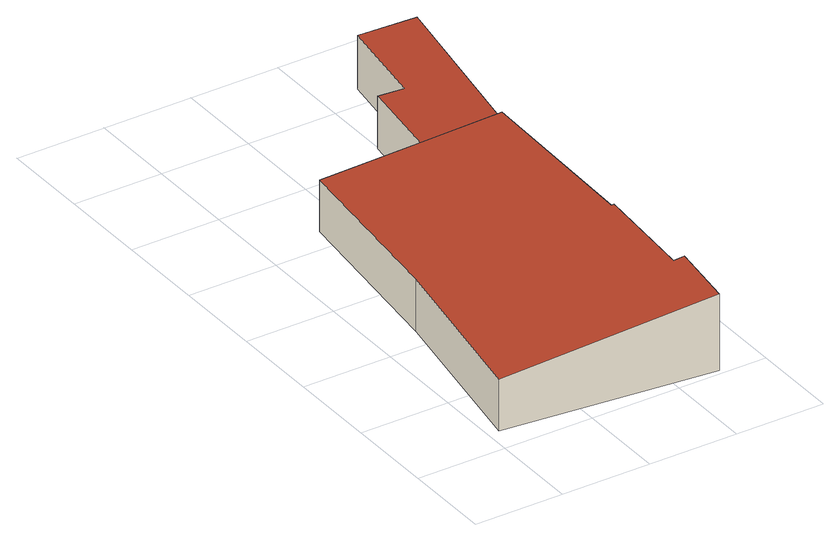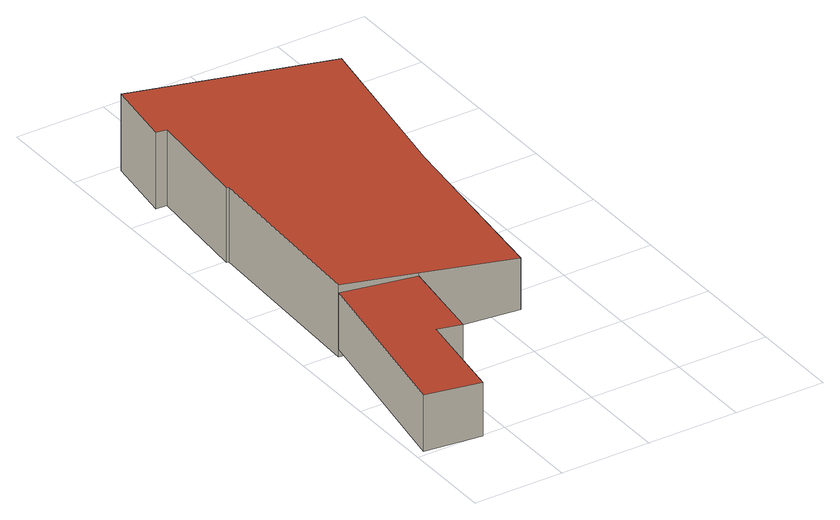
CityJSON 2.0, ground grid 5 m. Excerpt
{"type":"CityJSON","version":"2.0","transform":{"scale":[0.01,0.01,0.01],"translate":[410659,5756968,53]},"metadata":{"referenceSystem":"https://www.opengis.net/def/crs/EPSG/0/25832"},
"CityObjects":{
"building1":{"type":"Building","attributes":{"Gemeindeschluessel":"05515000","Geometrietyp2DReferenz":"3000","function":"31001_2700","roofType":"2100","measuredHeight":4.33},"geometry":[{"type":"Solid","lod":"2","boundaries":[[[[0,1,2,3]],[[4,5,1,0]],[[6,7,5,4]],[[8,9,7,6]],[[10,11,9,8]],[[12,13,11,10]],[[14,15,13,12]],[[16,17,15,14]],[[18,19,17,16]],[[3,2,19,18]],[[16,14,12,10,8,6,4,0,3,18]],[[1,5,7,9,11,13,15,17,19,2]]]],"semantics":{"surfaces":[{"type":"WallSurface"},{"type":"RoofSurface"},{"type":"GroundSurface"}],"values":[[0,0,0,0,0,0,0,0,0,0,1,2]]}}]},
"building2":{"type":"Building","attributes":{"Gemeindeschluessel":"05515000","Geometrietyp2DReferenz":"3000","function":"31001_2700","roofType":"2100","measuredHeight":3.19},"geometry":[{"type":"Solid","lod":"2","boundaries":[[[[20,21,22,23]],[[24,25,21,20]],[[26,27,25,24]],[[28,29,27,26]],[[30,31,29,28]],[[23,22,31,30]],[[28,26,24,20,23,30]],[[21,25,27,29,31,22]]]],"semantics":{"surfaces":[{"type":"WallSurface"},{"type":"RoofSurface"},{"type":"GroundSurface"}],"values":[[0,0,0,0,0,0,1,2]]}}]}
},
"vertices":[
[1314,2023,427],[1314,2023,20],[888,2075,20],[888,2075,377],[1274,1008,439],[1274,1008,20],[1289,1006,441],[1289,1006,20],[1241,414,445],[1241,414,20],[1301,411,452],[1301,411,20],[1249,27,453],[1249,27,20],[63,149,312],[63,149,20],[228,1126,315],[228,1126,20],[345,2142,312],[345,2142,20],
[953,2562,361],[953,2562,66],[888,2075,66],[888,2075,362],[1093,2539,369],[1093,2539,66],[1172,3069,368],[1172,3069,66],[1488,3027,385],[1488,3027,66],[1314,2023,385],[1314,2023,66]
]}
